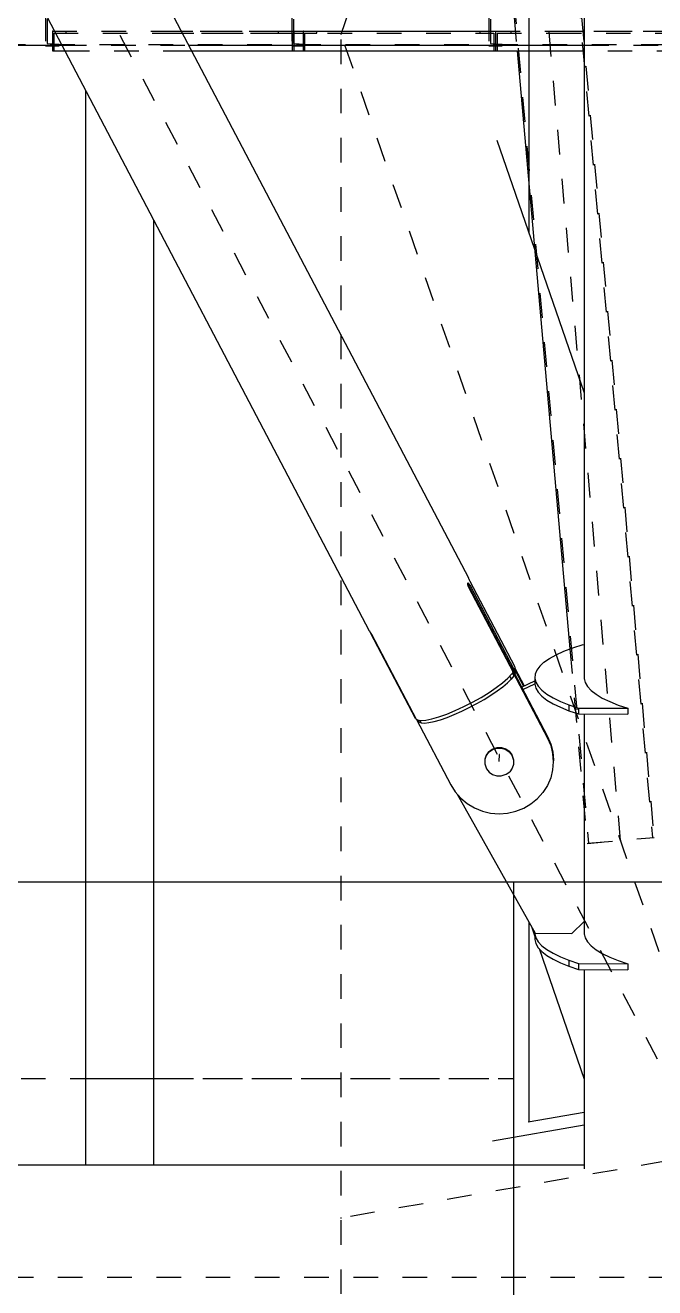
# Model space of a CAD drawing. Header units: millimetres. Extents: x 149919 to 150445, y 136651 to 136866.
# Drawn here: x 150373.08 to 150375.64, y 136666.43 to 136671.56 of the extents above; entities that cross this region are included whole.
import ezdxf

# ---------------------------------------------------------------- set-up
doc = ezdxf.new("R2010")
doc.units = ezdxf.units.MM
doc.header["$LTSCALE"] = 0.25
for name, pattern in [('CENTER', [50.8, 31.75, -6.35, 6.35, -6.35]), ('HIDDEN', [9.525, 6.35, -3.175]), ('XKITLINE00', [0]), ('XKITLINE02', [4, 2, -2]), ('XKITLINE03', [6, 3, -1, 1, -1])]:
    doc.linetypes.add(name, pattern=pattern)

# ---------------------------------------------------------------- blocks, each defined once
blk = doc.blocks.new('çatıı')
at = {"color": 8, "linetype": 'CENTER'}
for p, q in [((23255, 1442.74), (23255, 3096.7)), ((23430, 1609.57), (22900, 2620.27)), ((23255, 2114.92), (23430, 2620.27)), ((23430, 1609.57), (23255, 2114.92)), ((23319.21, 1819.22), (23319.41, 1822.06)), ((23800.49, 1729.28), (23255, 1633.6)), ((23800.49, 1729.28), (23255, 1633.6)), ((22900, 1609.57), (23430, 1609.57))]:
    blk.add_line(p, q, dxfattribs=at)
at = {"color": 8, "linetype": 'XKITLINE00'}
for p, q in [((23044.64, 2393.6), (23306.7, 1893.86)), ((23004.38, 2372.05), (23266.44, 1872.31)), ((23353.8, 2357.78), (23353.8, 1852.69)), ((23331.2, 2195.41), (23331.2, 2034.4)), ((23151.2, 2092.08), (23151.2, 1655.16)), ((23318.22, 2071.87), (23353.8, 1969.14)), ((23178.8, 2039.44), (23178.8, 1655.16)), ((23306.4, 1891.58), (23306.37, 1891.34)), ((23306.37, 1891.34), (23306.4, 1891.05)), ((23306.47, 1891.75), (23306.4, 1891.58)), ((23306.4, 1891.05), (23306.47, 1890.73)), ((23306.42, 1890.96), (23307.09, 1891.29)), ((23306.47, 1891.75), (23306.56, 1891.82)), ((23306.47, 1890.73), (23306.58, 1890.4)), ((23306.5, 1890.64), (23307.25, 1891)), ((23306.51, 1890.62), (23306.72, 1890.72)), ((23306.57, 1891.83), (23306.66, 1891.81)), ((23306.58, 1890.4), (23306.73, 1890.08)), ((23306.65, 1890.25), (23306.69, 1890.29)), ((23306.66, 1891.81), (23306.78, 1891.71)), ((23306.72, 1890.72), (23306.69, 1890.29)), ((23306.69, 1890.29), (23324.8, 1855.75)), ((23306.7, 1893.86), (23306.71, 1893.84)), ((23306.71, 1893.84), (23306.79, 1893.65)), ((23306.72, 1890.72), (23338.87, 1829.41)), ((23306.73, 1890.08), (23324.84, 1855.53)), ((23306.78, 1891.71), (23306.93, 1891.53)), ((23306.79, 1893.65), (23306.9, 1893.41)), ((23306.9, 1893.41), (23307.04, 1893.12)), ((23306.93, 1891.53), (23307.09, 1891.29)), ((23307.04, 1893.12), (23307.2, 1892.81)), ((23307.09, 1891.29), (23307.25, 1891)), ((23307.2, 1892.81), (23307.36, 1892.5)), ((23307.25, 1891), (23325.37, 1856.46)), ((23307.36, 1892.5), (23325.47, 1857.95)), ((23266.44, 1872.31), (23266.48, 1872.27)), ((23266.44, 1872.31), (23266.48, 1872.3)), ((23266.48, 1872.3), (23266.58, 1872.21)), ((23266.48, 1872.27), (23266.56, 1872.15)), ((23266.56, 1872.15), (23266.67, 1871.96)), ((23266.58, 1872.21), (23266.71, 1872.05)), ((23266.67, 1871.96), (23266.81, 1871.7)), ((23266.71, 1872.05), (23266.87, 1871.83)), ((23266.81, 1871.7), (23266.92, 1871.76)), ((23266.81, 1871.7), (23266.97, 1871.41)), ((23266.87, 1871.83), (23267.05, 1871.56)), ((23266.97, 1871.41), (23267.09, 1871.47)), ((23266.97, 1871.41), (23285.08, 1836.87)), ((23267.05, 1871.56), (23267.22, 1871.26)), ((23267.22, 1871.26), (23267.39, 1870.95)), ((23267.39, 1870.95), (23285.51, 1836.4)), ((23342.34, 1862.64), (23345.54, 1864.07)), ((23345.54, 1864.07), (23349.2, 1865.43)), ((23349.2, 1865.43), (23353.28, 1866.71)), ((23353.28, 1866.71), (23353.8, 1866.7)), ((23335.68, 1858), (23337.39, 1859.6)), ((23337.39, 1859.6), (23339.62, 1861.15)), ((23339.62, 1861.15), (23342.34, 1862.64)), ((23320.61, 1851.22), (23322.71, 1853.05)), ((23324.27, 1854.71), (23322.71, 1853.05)), ((23323.48, 1853.86), (23324.08, 1852.72)), ((23325.14, 1854.05), (23324.08, 1852.72)), ((23324.84, 1855.53), (23324.27, 1854.71)), ((23324.57, 1855.14), (23325.14, 1854.05)), ((23324.76, 1855.7), (23324.8, 1855.75)), ((23324.8, 1855.75), (23324.79, 1855.63)), ((23324.81, 1855.49), (23338.83, 1828.76)), ((23324.83, 1856.2), (23325.37, 1856.46)), ((23324.83, 1856.2), (23324.98, 1856.27)), ((23324.98, 1856.27), (23325.66, 1854.98)), ((23325.28, 1856.42), (23325.81, 1855.41)), ((23325.64, 1857.32), (23325.37, 1856.46)), ((23325.47, 1857.95), (23325.64, 1857.32)), ((23325.5, 1856.86), (23325.86, 1856.16)), ((23325.51, 1854.91), (23325.66, 1854.98)), ((23325.52, 1856.93), (23325.76, 1856.47)), ((23325.6, 1857.19), (23329.39, 1849.97)), ((23325.81, 1855.41), (23325.66, 1854.98)), ((23325.76, 1856.47), (23325.86, 1856.16)), ((23325.88, 1855.8), (23325.81, 1855.41)), ((23325.86, 1856.16), (23325.88, 1855.8)), ((23325.87, 1855.95), (23329.08, 1849.82)), ((23333.84, 1854.74), (23333.72, 1853.08)), ((23333.72, 1853.08), (23334.14, 1851.43)), ((23333.72, 1853.08), (23333.72, 1850.67)), ((23334.49, 1856.38), (23333.84, 1854.74)), ((23335.68, 1858), (23334.49, 1856.38)), ((23353.8, 1854.09), (23353.72, 1852.99)), ((23353.72, 1852.99), (23354.14, 1851.34)), ((23315.1, 1847.27), (23318.05, 1849.27)), ((23315.89, 1846.19), (23318.44, 1847.93)), ((23318.05, 1849.27), (23320.61, 1851.22)), ((23318.44, 1847.93), (23320.69, 1849.62)), ((23320.69, 1849.62), (23322.58, 1851.23)), ((23322.58, 1851.23), (23324.08, 1852.72)), ((23328.35, 1849.47), (23333.72, 1852.07)), ((23328.87, 1848.48), (23333.72, 1850.83)), ((23333.72, 1850.67), (23334.14, 1849.02)), ((23334.14, 1851.43), (23335.1, 1849.8)), ((23334.14, 1849.02), (23335.1, 1847.38)), ((23335.1, 1849.8), (23336.59, 1848.19)), ((23336.59, 1848.19), (23338.6, 1846.62)), ((23354.14, 1851.34), (23355.1, 1849.71)), ((23355.1, 1849.71), (23356.59, 1848.1)), ((23356.59, 1848.1), (23358.59, 1846.53)), ((23304.86, 1841.52), (23308.41, 1843.33)), ((23307.09, 1841.13), (23310.15, 1842.75)), ((23308.41, 1843.33), (23311.85, 1845.27)), ((23310.15, 1842.75), (23313.11, 1844.45)), ((23311.85, 1845.27), (23315.1, 1847.27)), ((23313.11, 1844.45), (23315.89, 1846.19)), ((23335.1, 1847.38), (23336.59, 1845.78)), ((23336.59, 1845.78), (23338.6, 1844.21)), ((23338.6, 1846.62), (23341.11, 1845.1)), ((23338.6, 1844.21), (23341.11, 1842.69)), ((23341.11, 1845.1), (23344.1, 1843.64)), ((23341.11, 1842.69), (23344.1, 1841.23)), ((23344.1, 1843.64), (23347.57, 1842.25)), ((23358.59, 1846.53), (23361.1, 1845.01)), ((23361.1, 1845.01), (23364.1, 1843.55)), ((23364.1, 1843.55), (23367.56, 1842.16)), ((23294.73, 1837.36), (23297.92, 1838.49)), ((23297.92, 1838.49), (23301.33, 1839.89)), ((23298.05, 1837.12), (23300.97, 1838.28)), ((23300.97, 1838.28), (23304.01, 1839.63)), ((23301.33, 1839.89), (23304.86, 1841.52)), ((23304.01, 1839.63), (23307.09, 1841.13)), ((23344.1, 1841.23), (23347.57, 1839.84)), ((23347.57, 1842.25), (23351.47, 1840.94)), ((23347.57, 1842.25), (23347.57, 1839.84)), ((23347.57, 1839.84), (23351.47, 1838.52)), ((23351.47, 1840.94), (23371.47, 1840.85)), ((23351.47, 1840.94), (23351.47, 1838.52)), ((23351.47, 1838.52), (23371.47, 1838.43)), ((23353.76, 1838.51), (23353.76, 1754.13)), ((23353.8, 1838.51), (23353.8, 1748.82)), ((23367.56, 1842.16), (23371.47, 1840.85)), ((23371.47, 1840.85), (23371.47, 1838.43)), ((23285.08, 1836.87), (23285.22, 1836.94)), ((23285.51, 1836.4), (23285.99, 1836.09)), ((23285.64, 1836.32), (23299.6, 1809.69)), ((23285.99, 1836.09), (23287.43, 1835.89)), ((23286.16, 1836.07), (23286.57, 1835.3)), ((23286.57, 1835.3), (23287.51, 1834.94)), ((23286.98, 1835.95), (23287.51, 1834.94)), ((23287.43, 1835.89), (23289.41, 1836.04)), ((23287.51, 1834.94), (23288.89, 1834.85)), ((23288.89, 1834.85), (23290.69, 1835.03)), ((23289.41, 1836.04), (23291.87, 1836.54)), ((23290.69, 1835.03), (23292.85, 1835.48)), ((23291.87, 1836.54), (23294.73, 1837.36)), ((23292.85, 1835.48), (23295.32, 1836.18)), ((23295.32, 1836.18), (23298.05, 1837.12)), ((23338.87, 1829.41), (23338.83, 1828.76)), ((23338.83, 1828.76), (23340.14, 1825.67)), ((23338.87, 1829.41), (23340.19, 1826.32)), ((23314.91, 1822.98), (23313.88, 1821.61)), ((23314.92, 1823.18), (23313.89, 1821.82)), ((23314.91, 1822.98), (23316.33, 1823.96)), ((23314.92, 1823.18), (23316.34, 1824.17)), ((23316.33, 1823.96), (23316.77, 1824.18)), ((23316.34, 1824.17), (23316.33, 1823.96)), ((23316.34, 1824.17), (23316.79, 1824.39)), ((23316.77, 1824.18), (23318.44, 1824.69)), ((23316.79, 1824.39), (23316.77, 1824.18)), ((23316.79, 1824.39), (23318.45, 1824.9)), ((23318.44, 1824.69), (23320.19, 1824.68)), ((23318.45, 1824.9), (23320.21, 1824.89)), ((23320.19, 1824.68), (23321.86, 1824.15)), ((23320.21, 1824.89), (23321.87, 1824.36)), ((23321.86, 1824.15), (23323.27, 1823.15)), ((23321.87, 1824.36), (23323.29, 1823.35)), ((23323.27, 1823.15), (23324.3, 1821.77)), ((23323.29, 1823.35), (23324.32, 1821.98)), ((23340.19, 1826.32), (23340.14, 1825.67)), ((23340.14, 1825.67), (23340.94, 1822.42)), ((23340.19, 1826.32), (23340.99, 1823.07)), ((23340.94, 1822.42), (23341.21, 1819.1)), ((23340.99, 1823.07), (23341.26, 1819.74)), ((23313.88, 1821.61), (23313.33, 1820.01)), ((23313.35, 1820.21), (23313.33, 1820.01)), ((23313.33, 1820.01), (23313.33, 1818.31)), ((23313.33, 1818.31), (23313.87, 1816.7)), ((23313.89, 1821.82), (23313.35, 1820.21)), ((23324.32, 1821.98), (23324.3, 1821.77)), ((23324.3, 1821.77), (23324.53, 1821.34)), ((23324.32, 1821.98), (23324.54, 1821.54)), ((23325.07, 1818.03), (23324.52, 1816.43)), ((23324.54, 1821.54), (23324.53, 1821.34)), ((23324.53, 1821.34), (23325.07, 1819.73)), ((23324.54, 1821.54), (23325.08, 1819.93)), ((23325.07, 1819.73), (23325.07, 1818.03)), ((23325.08, 1819.93), (23325.08, 1818.24)), ((23341.21, 1819.1), (23340.94, 1815.77)), ((23341.26, 1819.74), (23341.21, 1819.1)), ((23313.87, 1816.7), (23314.1, 1816.27)), ((23314.1, 1816.27), (23315.13, 1814.89)), ((23315.13, 1814.89), (23316.54, 1813.89)), ((23316.54, 1813.89), (23318.21, 1813.36)), ((23318.21, 1813.36), (23319.96, 1813.35)), ((23319.96, 1813.35), (23321.63, 1813.86)), ((23321.63, 1813.86), (23322.07, 1814.08)), ((23322.07, 1814.08), (23323.49, 1815.06)), ((23324.52, 1816.43), (23323.49, 1815.06)), ((23340.13, 1812.53), (23338.8, 1809.46)), ((23340.94, 1815.77), (23340.13, 1812.53)), ((23299.6, 1809.69), (23301.4, 1806.83)), ((23301.4, 1806.83), (23303.64, 1804.28)), ((23338.8, 1809.46), (23336.99, 1806.63)), ((23302.15, 1805.98), (23333.77, 1749.4)), ((23303.64, 1804.28), (23306.26, 1802.1)), ((23306.26, 1802.1), (23309.2, 1800.34)), ((23329.18, 1800.23), (23332.12, 1801.95)), ((23332.12, 1801.95), (23334.75, 1804.1)), ((23336.99, 1806.63), (23334.75, 1804.1)), ((23309.2, 1800.34), (23312.39, 1799.05)), ((23312.39, 1799.05), (23315.75, 1798.25)), ((23315.75, 1798.25), (23319.19, 1797.97)), ((23319.19, 1797.97), (23322.63, 1798.21)), ((23322.63, 1798.21), (23325.99, 1798.97)), ((23325.99, 1798.97), (23329.18, 1800.23)), ((23331.2, 1754), (23331.2, 1672.75)), ((23332.44, 1751.78), (23333.72, 1748.07)), ((23348.76, 1749.33), (23353.76, 1754.13)), ((23353.79, 1754.47), (23353.76, 1754.13)), ((23333.74, 1749.45), (23333.72, 1749.21)), ((23333.72, 1749.21), (23334.14, 1747.56)), ((23333.72, 1749.21), (23333.72, 1746.8)), ((23333.72, 1746.8), (23334.14, 1745.15)), ((23333.77, 1749.4), (23348.76, 1749.33)), ((23334.14, 1747.56), (23335.1, 1745.93)), ((23334.14, 1745.15), (23335.1, 1743.52)), ((23335.1, 1745.93), (23336.59, 1744.32)), ((23353.8, 1750.23), (23353.72, 1749.12)), ((23353.72, 1749.12), (23354.14, 1747.47)), ((23354.14, 1747.47), (23355.1, 1745.84)), ((23355.1, 1745.84), (23356.59, 1744.23)), ((23335.1, 1743.52), (23336.59, 1741.91)), ((23335.41, 1743.18), (23353.8, 1690.1)), ((23336.59, 1744.32), (23338.6, 1742.75)), ((23336.59, 1741.91), (23338.6, 1740.34)), ((23338.6, 1742.75), (23341.11, 1741.23)), ((23338.6, 1740.34), (23341.11, 1738.82)), ((23341.11, 1741.23), (23344.1, 1739.77)), ((23356.59, 1744.23), (23358.59, 1742.66)), ((23358.59, 1742.66), (23361.1, 1741.14)), ((23361.1, 1741.14), (23364.1, 1739.68)), ((23341.11, 1738.82), (23344.1, 1737.36)), ((23344.1, 1739.77), (23347.57, 1738.38)), ((23344.1, 1737.36), (23347.57, 1735.97)), ((23347.57, 1738.38), (23351.47, 1737.07)), ((23347.57, 1738.38), (23347.57, 1735.97)), ((23347.57, 1735.97), (23351.47, 1734.66)), ((23351.47, 1737.07), (23371.47, 1736.98)), ((23351.47, 1737.07), (23351.47, 1734.66)), ((23364.1, 1739.68), (23367.56, 1738.29)), ((23367.56, 1738.29), (23371.47, 1736.98)), ((23371.47, 1736.98), (23371.47, 1734.56)), ((23351.47, 1734.66), (23371.47, 1734.56)), ((23353.8, 1734.64), (23353.8, 1653.65)), ((23330.95, 1672.71), (23353.8, 1676.71)), ((23316.56, 1665), (23353.8, 1671.53)), ((22976.2, 1655.22), (23353.8, 1655.22))]:
    blk.add_line(p, q, dxfattribs=at)
at = {"color": 116, "linetype": 'XKITLINE02', "true_color": 0x136734}
for p, q in [((23335.39, 2310.7), (23381.51, 1788.27)), ((23309.4, 2308.41), (23355.51, 1785.98)), ((23134.97, 2122.1), (23134.97, 2110.39)), ((23135.67, 2121.04), (23135.67, 2111.16)), ((23234.97, 2122.12), (23234.97, 2110.39)), ((23235.67, 2121.06), (23235.67, 2111.18)), ((23314.97, 2122.12), (23314.97, 2110.4)), ((23315.67, 2121.06), (23315.67, 2111.18)), ((23325.26, 2121.83), (23326.47, 2108.12)), ((23352.67, 2121.83), (23382.11, 1788.32)), ((23137.72, 2116.12), (23184.76, 2116.12)), ((23137.72, 2116.12), (23137.72, 2110.1)), ((23138.27, 2115.32), (23245.19, 2115.32)), ((23138.27, 2115.32), (23138.27, 2108.12)), ((23143.27, 2115.32), (23143.27, 2116.12)), ((23184.76, 2116.12), (23245.19, 2116.12)), ((23185.18, 2115.32), (23245.19, 2115.32)), ((23229.54, 2116.12), (23317.72, 2116.12)), ((23229.54, 2116.11), (23229.54, 2116.12)), ((23229.54, 2115.32), (23229.54, 2116.11)), ((23229.54, 2115.32), (23317.09, 2115.32)), ((23235.17, 2115.32), (23235.17, 2110.91)), ((23235.8, 2116.12), (23235.8, 2111.17)), ((23239.64, 2116.12), (23239.64, 2111.17)), ((23240.19, 2115.32), (23240.19, 2110.88)), ((23242.3, 2116.12), (23317.72, 2116.12)), ((23245.19, 2116.11), (23245.19, 2116.12)), ((23245.19, 2115.32), (23245.19, 2116.11)), ((23311.46, 2115.32), (23311.46, 2116.12)), ((23317.09, 2115.32), (23317.09, 2108.12)), ((23317.72, 2116.12), (23354.16, 2116.12)), ((23317.72, 2116.12), (23317.72, 2110.12)), ((23317.72, 2116.12), (23317.72, 2110.12)), ((23318.35, 2115.32), (23343.2, 2115.32)), ((23318.35, 2115.32), (23318.35, 2108.12)), ((23324.03, 2115.32), (23324.03, 2116.12)), ((23342.61, 2115.32), (23404.03, 2115.32)), ((23343.26, 2116.12), (23404.03, 2116.12)), ((23096.83, 2110.68), (23414.76, 2110.7)), ((23134.97, 2110.1), (23140.47, 2110.1)), ((23135.67, 2111.16), (23140.47, 2110.78)), ((23135.67, 2111.16), (23140.47, 2110.78)), ((23140.47, 2110.78), (23140.47, 2110.39)), ((23141.59, 2110.39), (23193.16, 2110.39)), ((23234.97, 2110.12), (23240.47, 2110.12)), ((23235.17, 2110.39), (23240.19, 2110.39)), ((23235.17, 2110.12), (23240.19, 2110.12)), ((23235.67, 2111.18), (23240.47, 2110.8)), ((23235.67, 2111.18), (23240.47, 2110.8)), ((23240.47, 2110.8), (23240.47, 2110.39)), ((23314.97, 2110.12), (23320.47, 2110.12)), ((23315.67, 2111.18), (23320.47, 2110.8)), ((23315.67, 2111.18), (23320.47, 2110.8)), ((23320.47, 2110.8), (23320.47, 2110.4)), ((23353.8, 2110.4), (23414.46, 2110.4)), ((23142.78, 2108.12), (23194.35, 2108.12)), ((23188.95, 2108.12), (23194.35, 2108.12)), ((23235.17, 2108.12), (23237.46, 2108.12)), ((23237.46, 2108.12), (23239.64, 2108.12)), ((23239.64, 2108.12), (23240.19, 2108.12)), ((23343.3, 2108.12), (23398.35, 2108.12)), ((23347.94, 1864.96), (23354.91, 1785.92)), ((23354.91, 1785.92), (23360.82, 1786.44)), ((23355.26, 1785.95), (23382.11, 1788.32))]:
    blk.add_line(p, q, dxfattribs=at)
at = {"color": 1, "linetype": 'XKITLINE03'}
for p, q in [((23368.51, 1787.12), (23322.39, 2309.56)), ((23137.72, 2116.12), (23239.64, 2116.12)), ((23235.8, 2116.12), (23317.72, 2116.12)), ((23317.72, 2116.12), (23397.72, 2116.12))]:
    blk.add_line(p, q, dxfattribs=at)
at = {"color": 7, "linetype": 'XKITLINE00'}
for p, q in [((23096.3, 2110.38), (23141.59, 2110.39)), ((23134.97, 2110.39), (23134.97, 2110.1)), ((23134.97, 2110.1), (23134.97, 2110.1)), ((23134.97, 2110.1), (23140.47, 2110.1)), ((23137.72, 2110.1), (23137.72, 2108.12)), ((23140.47, 2110.39), (23140.47, 2110.1)), ((23140.47, 2110.1), (23140.47, 2110.1)), ((23193.16, 2110.39), (23235.17, 2110.39)), ((23234.97, 2110.39), (23234.97, 2110.12)), ((23234.97, 2110.12), (23234.97, 2110.12)), ((23234.97, 2110.12), (23235.17, 2110.12)), ((23235.17, 2110.91), (23235.17, 2108.12)), ((23235.8, 2111.17), (23235.8, 2108.12)), ((23239.64, 2111.17), (23239.64, 2108.12)), ((23240.19, 2110.88), (23240.19, 2108.12)), ((23240.19, 2110.39), (23353.8, 2110.4)), ((23240.19, 2110.12), (23240.47, 2110.12)), ((23240.47, 2110.39), (23240.47, 2110.12)), ((23240.47, 2110.12), (23240.47, 2110.12)), ((23314.97, 2110.4), (23314.97, 2110.12)), ((23314.97, 2110.12), (23314.97, 2110.12)), ((23314.97, 2110.12), (23320.47, 2110.12)), ((23317.72, 2110.12), (23317.72, 2108.12)), ((23317.72, 2110.12), (23317.72, 2108.12)), ((23320.47, 2110.4), (23320.47, 2110.12)), ((23320.47, 2110.12), (23320.47, 2110.12)), ((23137.72, 2108.12), (23142.78, 2108.12)), ((23194.35, 2108.12), (23235.17, 2108.12)), ((23235.17, 2108.12), (23237.46, 2108.12)), ((23237.46, 2108.12), (23240.19, 2108.12)), ((23240.19, 2108.12), (23317.72, 2108.12)), ((23317.72, 2108.12), (23353.8, 2108.12)), ((23326.47, 2108.12), (23347.94, 1864.96))]:
    blk.add_line(p, q, dxfattribs=at)
at = {"color": 5, "linetype": 'XKITLINE00'}
for p, q in [((23005, 1770.27), (23178.8, 1770.27)), ((23178.8, 1770.27), (23325, 1770.27)), ((23325, 1770.27), (23325, 1404.19)), ((23325, 1770.27), (23405, 1770.27)), ((23325, 1770.27), (23325, 1690.27)), ((23151.2, 1690.27), (23178.8, 1690.27)), ((23151.2, 1690.27), (23178.8, 1690.27))]:
    blk.add_line(p, q, dxfattribs=at)
at = {"color": 5, "linetype": 'HIDDEN'}
for p, q in [((23005, 1690.27), (23151.2, 1690.27)), ((23005, 1690.27), (23325, 1690.27)), ((23005, 1690.27), (23151.2, 1690.27)), ((23178.8, 1690.27), (23325, 1690.27)), ((23325, 1690.27), (23325, 1404.19))]:
    blk.add_line(p, q, dxfattribs=at)
at = {"color": 1, "linetype": 'XKITLINE00'}
for centre in [(23137.72, 2116.12), (23235.8, 2116.12), (23239.64, 2116.12), (23317.72, 2116.12), (23317.72, 2116.12), (23368.51, 1787.12)]:
    blk.add_circle(centre, 0.05, dxfattribs=at)
at = {"color": 8, "linetype": 'XKITLINE00'}
for centre in [(23255, 2114.92), (23255, 2114.92), (23319.21, 1819.22), (23319.41, 1822.06), (23255, 1633.6), (23255, 1633.6)]:
    blk.add_circle(centre, 0.05, dxfattribs=at)

msp = doc.modelspace()

# ---------------------------------------------------------------- block references
at = {"xscale": 0.009999943142843078, "yscale": 0.009999943142843078, "zscale": 0.009999943142843078}
msp.add_blockref('çatıı', (150141.8141, 136650.3731), dxfattribs=at)

doc.saveas('drawing.dxf')
